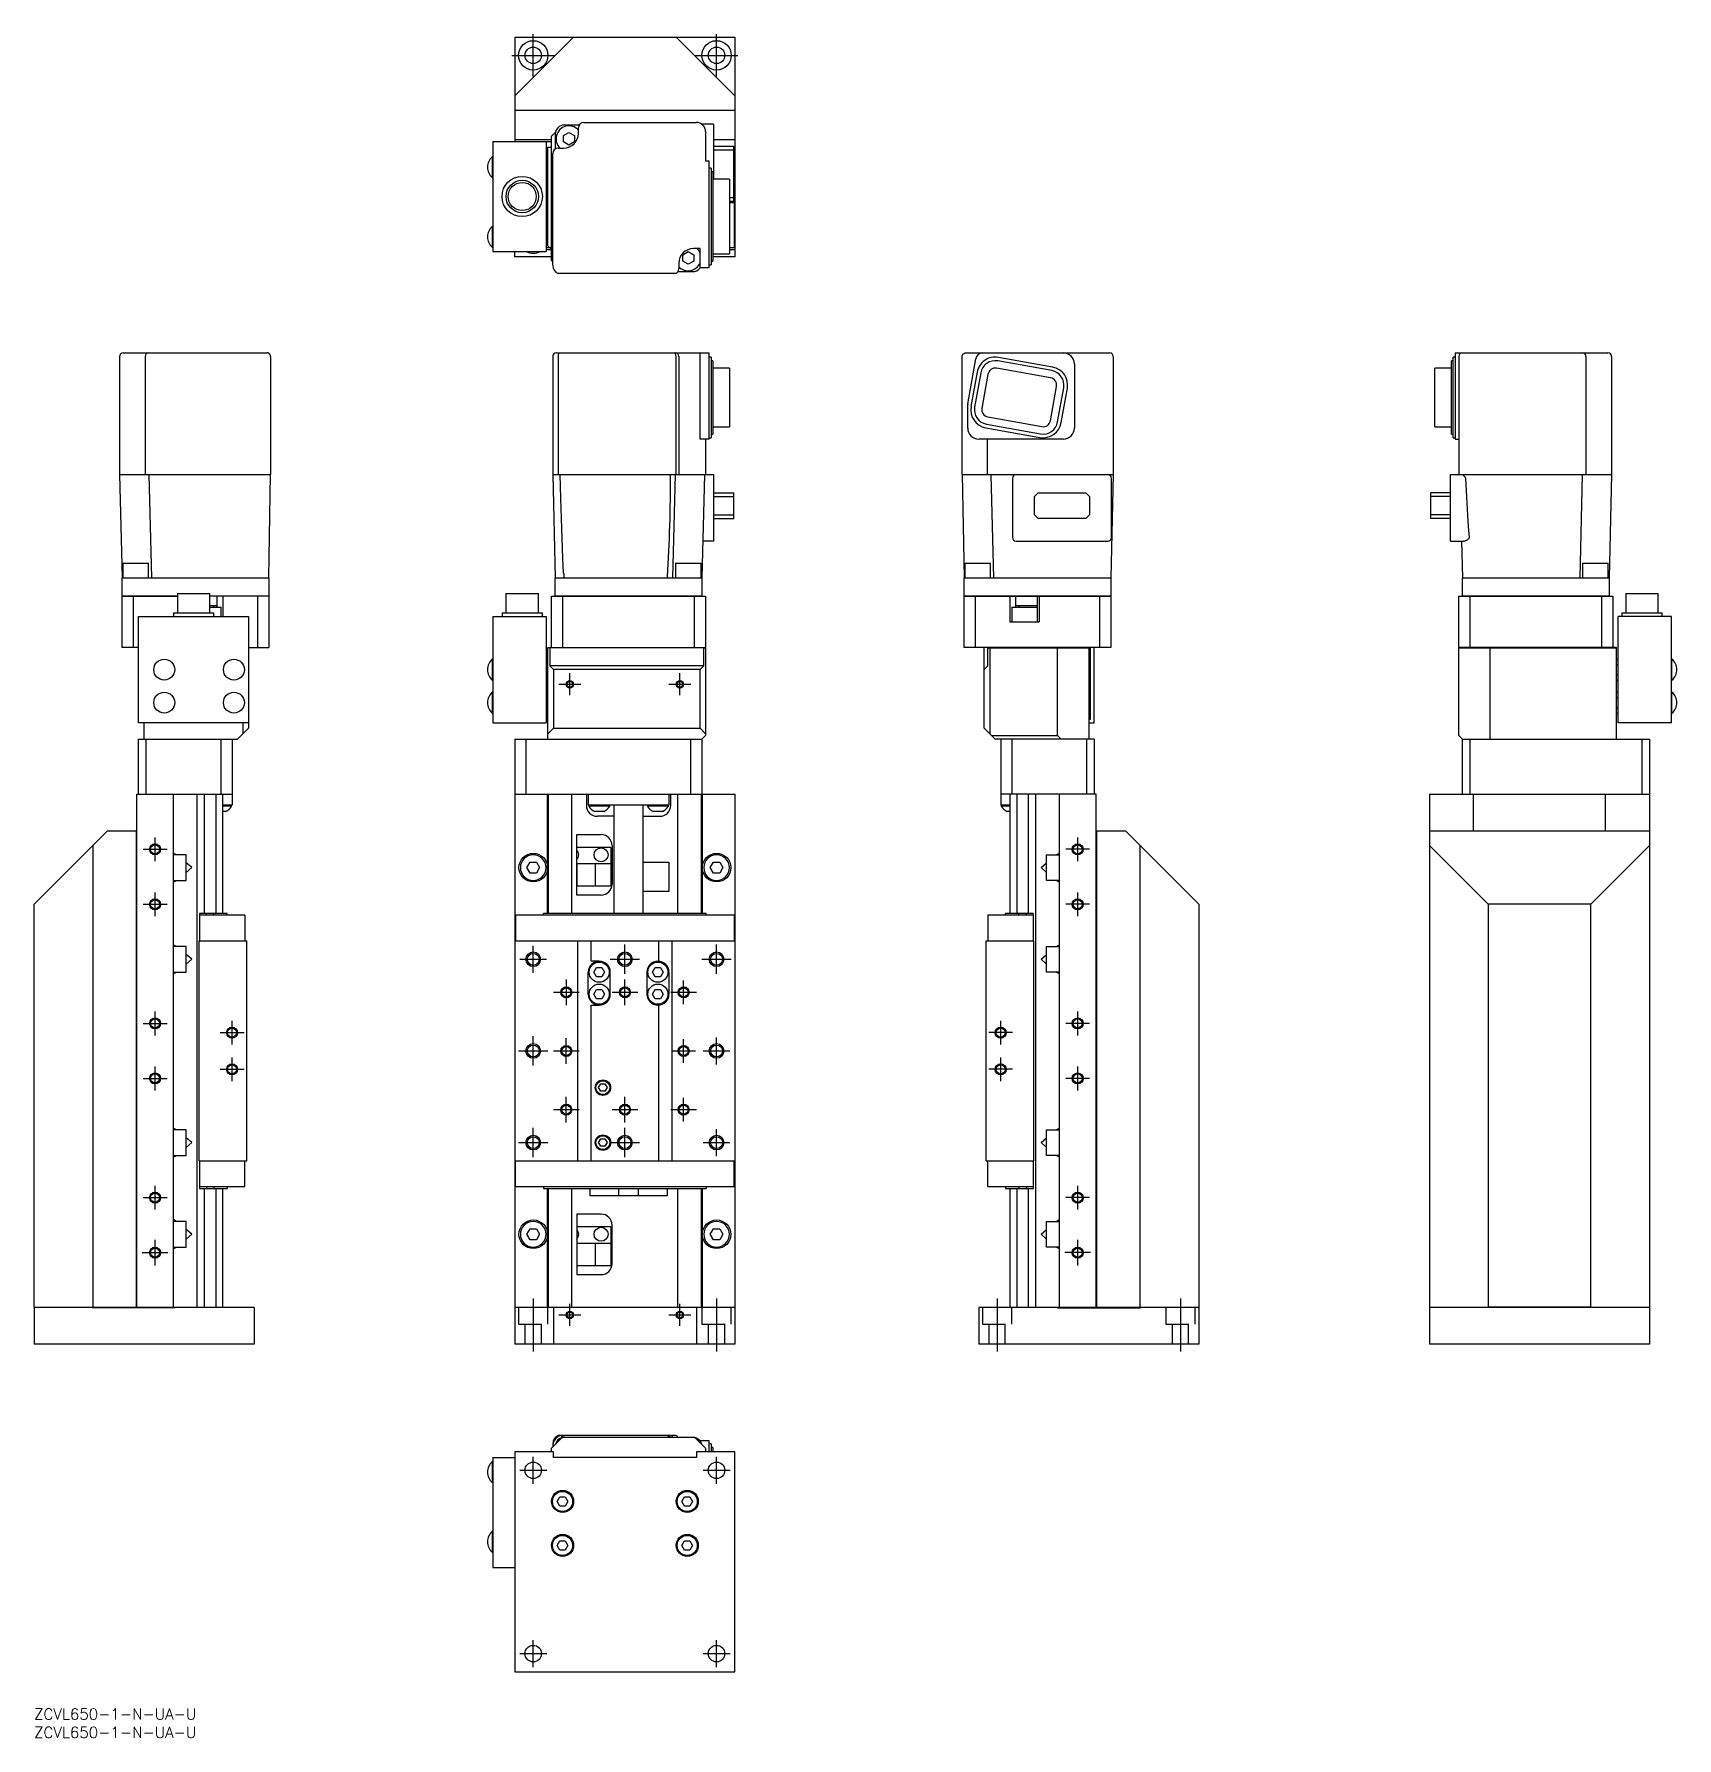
# Model space of a CAD drawing. Extents: x 0 to 448, y -8 to 457.
import ezdxf

# ---------------------------------------------------------------- set-up
doc = ezdxf.new("R2010")
doc.units = 0
doc.header["$LTSCALE"] = 0.5
doc.linetypes.add('CENTER', pattern=[50.8, 31.75, -6.35, 6.35, -6.35])
doc.linetypes.add('DASHED', pattern=[19.05, 12.7, -6.35])
for name, color, linetype in [('MSM_CENTER', 1, 'CENTER'), ('MSM_CONTINUOUS', 7, 'CONTINUOUS'), ('MSM_DASHED', 4, 'DASHED'), ('MSM_NARROW', 5, 'CONTINUOUS'), ('MSM_PART_NUMBER', 7, 'CONTINUOUS')]:
    doc.layers.add(name, color=color, linetype=linetype)
doc.styles.get("Standard").update_dxf_attribs({"font": 'txt.shx', "height": 3, "bigfont": 'bigfont.shx'})

# ---------------------------------------------------------------- blocks, each defined once
blk = doc.blocks.new('*U2')
at = {"layer": 'MSM_PART_NUMBER'}
blk.add_text('ZCVL650-1-N-UA-U', height=3, dxfattribs=at).set_placement((0, -3))
blk = doc.blocks.new('*U3')
at = {"layer": 'MSM_PART_NUMBER'}
blk.add_text('ZCVL650-1-N-UA-U', height=3, dxfattribs=at).set_placement((0, -8))

msp = doc.modelspace()

# ---------------------------------------------------------------- linework, layer by layer
at = {"layer": 'MSM_CENTER'}
for p, q in [((136.13, 445.11), (136.13, 456.71)), ((186.13, 445.11), (186.13, 456.71)), ((130.33, 450.91), (141.93, 450.91)), ((180.33, 450.91), (191.93, 450.91)), ((143.13, 279.36), (149.13, 279.36)), ((146.13, 276.36), (146.13, 282.36)), ((173.13, 279.36), (179.13, 279.36)), ((176.13, 276.36), (176.13, 282.36)), ((33, 231.11), (33, 237.61)), ((284.61, 231.11), (284.61, 237.61)), ((29.75, 234.36), (36.25, 234.36)), ((287.86, 234.36), (281.36, 234.36)), ((29.75, 219.36), (36.25, 219.36)), ((33, 216.11), (33, 222.61)), ((287.86, 219.36), (281.36, 219.36)), ((284.61, 216.11), (284.61, 222.61)), ((136.13, 200.71), (136.13, 208.01)), ((161.13, 200.36), (161.13, 208.36)), ((186.13, 200.36), (186.13, 208.36)), ((132.48, 204.36), (139.78, 204.36)), ((157.13, 204.36), (165.13, 204.36)), ((182.13, 204.36), (190.13, 204.36)), ((141.63, 195.36), (148.63, 195.36)), ((145.13, 198.86), (145.13, 191.86)), ((157.63, 195.36), (164.63, 195.36)), ((161.13, 191.86), (161.13, 198.86)), ((173.63, 195.36), (180.63, 195.36)), ((177.13, 192.11), (177.13, 198.61)), ((29.75, 186.86), (36.25, 186.86)), ((33, 183.61), (33, 190.11)), ((54, 181.11), (54, 187.61)), ((263.61, 181.11), (263.61, 187.61)), ((287.86, 186.86), (281.36, 186.86)), ((284.61, 183.61), (284.61, 190.11)), ((50.75, 184.36), (57.25, 184.36)), ((136.13, 175.36), (136.13, 183.36)), ((145.13, 175.86), (145.13, 182.86)), ((177.13, 176.11), (177.13, 182.61)), ((186.13, 175.71), (186.13, 183.01)), ((266.86, 184.36), (260.36, 184.36)), ((54, 171.11), (54, 177.61)), ((132.13, 179.36), (140.13, 179.36)), ((141.63, 179.36), (148.63, 179.36)), ((173.88, 179.36), (180.38, 179.36)), ((182.48, 179.36), (189.78, 179.36)), ((263.61, 171.11), (263.61, 177.61)), ((33, 168.61), (33, 175.11)), ((50.75, 174.36), (57.25, 174.36)), ((266.86, 174.36), (260.36, 174.36)), ((284.61, 168.61), (284.61, 175.11)), ((29.75, 171.86), (36.25, 171.86)), ((287.86, 171.86), (281.36, 171.86)), ((141.63, 163.36), (148.63, 163.36)), ((145.13, 159.86), (145.13, 166.86)), ((157.63, 163.36), (164.63, 163.36)), ((161.13, 159.86), (161.13, 166.86)), ((173.63, 163.36), (180.63, 163.36)), ((177.13, 160.11), (177.13, 166.61)), ((136.13, 150.36), (136.13, 158.36)), ((161.13, 150.36), (161.13, 158.36)), ((186.13, 150.71), (186.13, 158.01)), ((132.13, 154.36), (140.13, 154.36)), ((157.13, 154.36), (165.13, 154.36)), ((182.48, 154.36), (189.78, 154.36)), ((33, 136.11), (33, 142.61)), ((284.61, 136.11), (284.61, 142.61)), ((29.75, 139.36), (36.25, 139.36)), ((287.86, 139.36), (281.36, 139.36)), ((33, 120.86), (33, 127.86)), ((284.61, 120.86), (284.61, 127.86)), ((29.5, 124.36), (36.5, 124.36)), ((288.11, 124.36), (281.11, 124.36)), ((136.13, 111.86), (136.13, 97.36)), ((186.13, 111.86), (186.13, 97.36)), ((262.61, 111.86), (262.61, 97.36)), ((312.61, 111.86), (312.61, 97.36)), ((143.13, 107.36), (149.13, 107.36)), ((146.13, 104.36), (146.13, 110.36)), ((173.13, 107.36), (179.13, 107.36)), ((176.13, 104.36), (176.13, 110.36)), ((136.13, 61.3), (136.13, 68.7)), ((186.13, 61.3), (186.13, 68.7)), ((132.43, 65), (139.83, 65)), ((182.43, 65), (189.83, 65)), ((136.13, 11.3), (136.13, 18.7)), ((186.13, 11.3), (186.13, 18.7)), ((132.43, 15), (139.83, 15)), ((182.43, 15), (189.83, 15))]:
    msp.add_line(p, q, dxfattribs=at)
at = {"layer": 'MSM_CONTINUOUS'}
for p, q in [((131.13, 439.91), (147.13, 455.91)), ((131.13, 455.91), (191.13, 455.91)), ((131.13, 455.91), (131.13, 427.41)), ((175.13, 455.91), (191.13, 439.91)), ((191.13, 455.91), (191.13, 395.91)), ((131.13, 440.11), (131.23, 440.11)), ((131.23, 440.11), (131.23, 440.01)), ((191.13, 440.01), (191.03, 440.01)), ((191.13, 435.91), (131.13, 435.91)), ((149.93, 432.61), (180.63, 432.61)), ((131.13, 428.01), (131.23, 427.91)), ((141.13, 427.91), (131.13, 427.91)), ((142.19, 429.97), (141.13, 428.91)), ((141.13, 394.91), (141.13, 428.91)), ((142.13, 429.41), (142.13, 425.38)), ((144.13, 431.91), (144.06, 431.84)), ((144.36, 429.04), (145.86, 429.9)), ((144.36, 427.31), (144.36, 429.04)), ((148.66, 431.91), (144.63, 431.91)), ((145.86, 429.9), (147.36, 429.04)), ((147.36, 429.04), (147.36, 427.31)), ((148.43, 429.61), (148.43, 431.11)), ((185.33, 432.11), (182.13, 432.11)), ((183.13, 430.11), (183.13, 422.01)), ((185.33, 432.11), (185.33, 417.17)), ((191.13, 427.91), (185.33, 427.91)), ((191.03, 427.91), (191.13, 428.01)), ((124.97, 423.26), (124.97, 417.56)), ((125.13, 423.26), (124.97, 423.26)), ((125.13, 427.41), (125.13, 397.41)), ((125.13, 427.41), (141.13, 427.41)), ((139.63, 427.41), (139.63, 397.41)), ((140.13, 422.91), (139.63, 422.91)), ((140.13, 398.91), (140.13, 425.91)), ((140.13, 425.91), (141.13, 425.91)), ((141.13, 425.81), (140.13, 425.81)), ((141.43, 393.71), (141.43, 424.11)), ((142.93, 425.61), (144.43, 425.61)), ((145.86, 426.44), (144.36, 427.31)), ((147.36, 427.31), (145.86, 426.44)), ((185.33, 426.11), (190.83, 426.11)), ((185.33, 425.11), (190.83, 425.11)), ((190.83, 411.11), (190.83, 426.11)), ((140.13, 420.41), (139.63, 420.41)), ((184.13, 422.01), (183.13, 422.01)), ((184.13, 392.91), (184.13, 422.01)), ((184.63, 420.17), (184.13, 420.17)), ((184.63, 420.17), (184.63, 393.74)), ((185.13, 419.17), (184.63, 419.17)), ((185.13, 419.17), (185.13, 394.74)), ((124.97, 417.56), (125.13, 417.56)), ((140.13, 417.91), (139.63, 417.91)), ((189.63, 417.17), (185.13, 417.17)), ((189.63, 417.17), (189.63, 396.74)), ((190.83, 417.91), (191.13, 417.91)), ((191.03, 417.41), (191.03, 417.91)), ((191.13, 417.41), (191.03, 417.41)), ((141.43, 412.41), (141.13, 412.41)), ((189.63, 412.11), (190.83, 412.11)), ((189.63, 411.11), (190.83, 411.11)), ((191.13, 410.91), (189.63, 410.91)), ((189.63, 410.81), (190.93, 410.81)), ((190.93, 410.81), (190.93, 398.41)), ((141.13, 404.41), (141.43, 404.41)), ((125.13, 404.26), (124.97, 404.26)), ((124.97, 404.26), (124.97, 398.56)), ((140.13, 403.91), (139.63, 403.91)), ((140.13, 401.41), (139.63, 401.41)), ((124.97, 398.56), (125.13, 398.56)), ((125.13, 397.41), (139.63, 397.41)), ((131.13, 395.91), (131.13, 397.41)), ((141.13, 395.91), (131.13, 395.91)), ((140.13, 398.91), (139.63, 398.91)), ((141.13, 398.41), (139.63, 398.41)), ((139.63, 397.91), (141.13, 397.91)), ((140.13, 398.91), (141.13, 397.91)), ((176.89, 396.51), (178.39, 397.38)), ((176.89, 394.78), (176.89, 396.51)), ((178.39, 397.38), (179.89, 396.51)), ((181.63, 398.21), (179.83, 398.21)), ((179.89, 396.51), (179.89, 394.78)), ((181.63, 392.91), (181.63, 398.21)), ((185.13, 396.74), (189.63, 396.74)), ((191.13, 395.91), (185.13, 395.91)), ((190.93, 398.41), (189.63, 398.41)), ((189.63, 397.91), (191.13, 397.91)), ((141.13, 394.91), (141.43, 394.61)), ((175.07, 391.41), (142.95, 391.41)), ((175.59, 391.91), (179.63, 391.91)), ((175.83, 394.21), (175.83, 392.71)), ((178.39, 393.91), (176.89, 394.78)), ((179.89, 394.78), (178.39, 393.91)), ((184.13, 392.91), (181.63, 392.91)), ((184.13, 393.74), (184.63, 393.74)), ((184.63, 394.74), (185.13, 394.74)), ((23.3, 368.76), (23.3, 336.56)), ((24.3, 369.76), (63.5, 369.76)), ((30.3, 368.76), (30.3, 336.56)), ((63.51, 369.76), (63.5, 369.76)), ((63.54, 369.76), (63.51, 369.76)), ((63.57, 369.76), (63.54, 369.76)), ((63.6, 369.75), (63.57, 369.76)), ((63.63, 369.75), (63.6, 369.75)), ((63.66, 369.75), (63.63, 369.75)), ((63.69, 369.74), (63.66, 369.75)), ((63.71, 369.73), (63.69, 369.74)), ((63.74, 369.73), (63.71, 369.73)), ((63.78, 369.72), (63.74, 369.73)), ((63.82, 369.7), (63.78, 369.72)), ((63.86, 369.69), (63.82, 369.7)), ((63.9, 369.67), (63.86, 369.69)), ((63.94, 369.66), (63.9, 369.67)), ((63.98, 369.64), (63.94, 369.66)), ((64.01, 369.62), (63.98, 369.64)), ((64.05, 369.59), (64.01, 369.62)), ((64.07, 369.58), (64.05, 369.59)), ((64.1, 369.56), (64.07, 369.58)), ((64.13, 369.54), (64.1, 369.56)), ((64.15, 369.52), (64.13, 369.54)), ((64.18, 369.49), (64.15, 369.52)), ((64.2, 369.47), (64.18, 369.49)), ((64.22, 369.45), (64.2, 369.47)), ((64.25, 369.42), (64.22, 369.45)), ((64.27, 369.4), (64.25, 369.42)), ((64.29, 369.37), (64.27, 369.4)), ((64.31, 369.35), (64.29, 369.37)), ((64.33, 369.32), (64.31, 369.35)), ((64.35, 369.29), (64.33, 369.32)), ((64.36, 369.26), (64.35, 369.29)), ((64.38, 369.23), (64.36, 369.26)), ((64.39, 369.2), (64.38, 369.23)), ((64.41, 369.17), (64.39, 369.2)), ((64.42, 369.14), (64.41, 369.17)), ((64.43, 369.11), (64.42, 369.14)), ((64.45, 369.08), (64.43, 369.11)), ((64.46, 369.04), (64.45, 369.08)), ((64.47, 368.99), (64.46, 369.04)), ((64.48, 368.95), (64.47, 368.99)), ((64.49, 368.9), (64.48, 368.95)), ((64.5, 368.85), (64.49, 368.9)), ((64.5, 368.81), (64.5, 368.85)), ((64.5, 368.76), (64.5, 368.81)), ((64.5, 368.76), (64.5, 336.56)), ((141.43, 368.76), (141.43, 336.56)), ((142.43, 369.76), (184.13, 369.76)), ((142.95, 368.76), (142.95, 336.56)), ((143.04, 369.59), (143.09, 369.69)), ((143.09, 369.69), (143.17, 369.76)), ((143.17, 369.76), (143.18, 369.76)), ((174.82, 369.74), (174.73, 369.76)), ((174.9, 369.67), (174.82, 369.74)), ((174.95, 369.57), (174.9, 369.67)), ((175.07, 336.56), (175.07, 368.76)), ((175.83, 368.76), (175.83, 336.56)), ((181.63, 346.26), (181.63, 369.76)), ((184.13, 346.26), (184.13, 369.76)), ((184.63, 368.61), (184.13, 368.61)), ((184.63, 368.61), (184.63, 346.62)), ((185.13, 367.61), (184.63, 367.61)), ((185.13, 367.61), (185.13, 347.62)), ((253.11, 368.85), (253.12, 368.9)), ((253.11, 368.81), (253.11, 368.85)), ((253.11, 368.76), (253.11, 368.81)), ((253.11, 336.56), (253.11, 368.76)), ((253.12, 368.9), (253.13, 368.95)), ((253.13, 368.95), (253.14, 368.99)), ((253.14, 368.99), (253.15, 369.04)), ((253.15, 369.04), (253.16, 369.08)), ((253.16, 369.08), (253.17, 369.11)), ((253.17, 369.11), (253.19, 369.14)), ((253.19, 369.14), (253.2, 369.17)), ((253.2, 369.17), (253.21, 369.2)), ((253.21, 369.2), (253.23, 369.23)), ((253.23, 369.23), (253.24, 369.26)), ((253.24, 369.26), (253.26, 369.28)), ((253.26, 369.28), (253.28, 369.31)), ((253.28, 369.31), (253.3, 369.34)), ((253.3, 369.34), (253.31, 369.36)), ((253.31, 369.36), (253.33, 369.39)), ((253.33, 369.39), (253.36, 369.42)), ((253.36, 369.42), (253.38, 369.44)), ((253.38, 369.44), (253.4, 369.46)), ((253.4, 369.46), (253.42, 369.49)), ((253.42, 369.49), (253.45, 369.51)), ((253.45, 369.51), (253.47, 369.53)), ((253.47, 369.53), (253.5, 369.55)), ((253.5, 369.55), (253.52, 369.57)), ((253.52, 369.57), (253.55, 369.59)), ((253.55, 369.59), (253.58, 369.61)), ((253.58, 369.61), (253.62, 369.63)), ((253.62, 369.63), (253.65, 369.65)), ((253.65, 369.65), (253.69, 369.67)), ((253.69, 369.67), (253.73, 369.68)), ((253.73, 369.68), (253.77, 369.7)), ((253.77, 369.7), (253.8, 369.71)), ((253.8, 369.71), (253.84, 369.72)), ((253.84, 369.72), (253.87, 369.73)), ((253.87, 369.73), (253.91, 369.74)), ((253.91, 369.74), (253.94, 369.74)), ((253.94, 369.74), (253.97, 369.75)), ((253.97, 369.75), (254.01, 369.75)), ((254.01, 369.75), (254.04, 369.76)), ((254.04, 369.76), (254.07, 369.76)), ((254.07, 369.76), (254.1, 369.76)), ((254.1, 369.76), (254.11, 369.76)), ((254.11, 369.76), (293.31, 369.76)), ((254.62, 355.84), (256.81, 368.11)), ((277.58, 364.91), (262.81, 367.55)), ((277.75, 365.89), (262.99, 368.53)), ((294.31, 368.76), (294.31, 336.56)), ((386.53, 347.62), (386.53, 367.61)), ((387.03, 367.61), (386.53, 367.61)), ((387.03, 346.62), (387.03, 368.61)), ((387.53, 368.61), (387.03, 368.61)), ((387.53, 369.76), (429.23, 369.76)), ((387.53, 369.76), (387.53, 346.26)), ((388.53, 368.76), (388.53, 336.56)), ((423.23, 368.76), (423.23, 336.56)), ((430.23, 368.76), (430.23, 336.56)), ((189.63, 365.61), (185.13, 365.61)), ((189.63, 365.61), (189.63, 349.62)), ((257.18, 364.49), (255.51, 355.14)), ((258.17, 364.31), (256.5, 354.96)), ((260.14, 363.96), (258.47, 354.61)), ((277.22, 362.94), (262.46, 365.58)), ((283.71, 366.76), (283.71, 349.26)), ((382.03, 349.62), (382.03, 365.61)), ((386.53, 365.61), (382.03, 365.61)), ((277.17, 351.27), (278.84, 360.62)), ((279.14, 350.92), (280.81, 360.27)), ((280.12, 350.74), (281.79, 360.09)), ((254.61, 349.26), (254.61, 355.67)), ((185.13, 349.62), (189.63, 349.62)), ((259.56, 349.33), (274.32, 346.7)), ((259.73, 350.32), (274.5, 347.68)), ((260.08, 352.29), (274.85, 349.65)), ((382.03, 349.62), (386.53, 349.62)), ((184.13, 346.26), (181.63, 346.26)), ((183.13, 346.26), (183.13, 336.56)), ((184.13, 346.62), (184.63, 346.62)), ((184.63, 347.62), (185.13, 347.62)), ((280.71, 346.26), (257.61, 346.26)), ((259.91, 346.26), (259.91, 336.56)), ((386.53, 347.62), (387.03, 347.62)), ((387.03, 346.62), (387.53, 346.62)), ((387.53, 346.26), (388.53, 346.26)), ((23.3, 336.56), (64.5, 336.56)), ((23.3, 336.56), (24, 308.36)), ((31.3, 336.56), (32, 308.36)), ((64, 308.36), (64.5, 336.56)), ((141.43, 336.56), (142.13, 308.36)), ((141.43, 336.56), (185.33, 336.56)), ((143.67, 330.01), (143.51, 336.56)), ((174.83, 336.56), (174.13, 308.36)), ((182.83, 336.56), (182.13, 308.36)), ((185.33, 336.56), (185.33, 318.41)), ((253.11, 336.56), (294.31, 336.56)), ((253.11, 336.56), (253.61, 308.36)), ((260.91, 336.56), (261.61, 308.36)), ((266.81, 335.56), (266.81, 319.41)), ((294.31, 336.56), (293.61, 308.36)), ((293.81, 319.41), (293.81, 335.56)), ((386.33, 318.41), (386.33, 336.56)), ((386.33, 336.56), (430.23, 336.56)), ((389.32, 336.56), (389.43, 336.55)), ((389.43, 336.55), (389.54, 336.51)), ((390.28, 335.86), (390.32, 335.76)), ((390.32, 335.76), (390.35, 335.65)), ((390.35, 335.65), (390.36, 335.56)), ((390.36, 335.56), (390.91, 325.43)), ((422.23, 336.56), (421.53, 308.36)), ((430.23, 336.56), (429.53, 308.36)), ((143.89, 321.88), (143.67, 330.01)), ((185.33, 331.56), (190.83, 331.56)), ((185.33, 330.56), (190.83, 330.56)), ((190.83, 324.56), (190.83, 331.56)), ((272.81, 330.56), (273.81, 331.56)), ((272.81, 325.56), (272.81, 330.56)), ((273.81, 331.56), (286.81, 331.56)), ((286.81, 331.56), (287.81, 330.56)), ((287.81, 330.56), (287.81, 325.56)), ((380.83, 331.56), (380.83, 324.56)), ((386.33, 331.56), (380.83, 331.56)), ((386.33, 330.56), (380.83, 330.56)), ((185.33, 325.56), (190.83, 325.56)), ((273.81, 324.56), (272.81, 325.56)), ((287.81, 325.56), (286.81, 324.56)), ((386.33, 325.56), (380.83, 325.56)), ((390.91, 325.43), (391.13, 322.42)), ((144.18, 313.75), (143.89, 321.88)), ((185.33, 324.56), (190.83, 324.56)), ((286.81, 324.56), (273.81, 324.56)), ((386.33, 324.56), (380.83, 324.56)), ((391.13, 322.42), (391.4, 319.41)), ((185.33, 318.41), (182.37, 318.41)), ((267.81, 318.41), (292.81, 318.41)), ((386.33, 318.41), (389.87, 318.41)), ((389.29, 318.41), (389.53, 308.36)), ((389.97, 318.41), (389.87, 318.41)), ((391.33, 319.2), (391.25, 319.11)), ((391.39, 319.3), (391.33, 319.2)), ((391.4, 319.41), (391.39, 319.3)), ((24.24, 312.36), (31.24, 312.36)), ((24.24, 312.36), (24.24, 308.36)), ((31.24, 308.36), (31.24, 312.36)), ((144.41, 309.68), (144.18, 313.75)), ((174.89, 312.36), (181.89, 312.36)), ((174.89, 312.36), (174.89, 308.36)), ((181.89, 308.36), (181.89, 312.36)), ((253.85, 312.36), (260.85, 312.36)), ((253.85, 312.36), (253.85, 308.36)), ((260.85, 308.36), (260.85, 312.36)), ((422.3, 312.36), (429.3, 312.36)), ((422.3, 312.36), (422.3, 308.36)), ((429.3, 308.36), (429.3, 312.36)), ((24, 303.46), (24, 308.36)), ((24, 308.36), (64, 308.36)), ((64, 308.36), (64, 303.46)), ((142.13, 308.36), (182.13, 308.36)), ((142.13, 303.46), (142.13, 308.36)), ((144.63, 308.36), (144.57, 308.45)), ((172.64, 308.38), (172.63, 308.36)), ((172.67, 308.47), (172.64, 308.38)), ((172.7, 308.62), (172.67, 308.47)), ((172.72, 308.76), (172.7, 308.62)), ((182.13, 308.36), (182.13, 303.46)), ((253.61, 303.46), (253.61, 308.36)), ((253.61, 308.36), (293.61, 308.36)), ((293.61, 308.36), (293.61, 303.46)), ((389.53, 308.36), (429.53, 308.36)), ((389.53, 303.46), (389.53, 308.36)), ((429.53, 308.36), (429.53, 303.46)), ((24.1, 303.36), (24, 303.46)), ((24, 303.46), (39.08, 303.46)), ((24, 289.36), (24, 303.36)), ((24, 303.36), (39.08, 303.36)), ((27, 303.36), (27, 289.36)), ((39.08, 304.16), (47.92, 304.16)), ((39.08, 304.16), (39.08, 298.86)), ((47.92, 298.86), (47.92, 304.16)), ((47.92, 303.46), (64, 303.46)), ((64, 303.36), (47.92, 303.36)), ((49.89, 300.36), (49.89, 303.36)), ((51.5, 303.36), (51.5, 297.86)), ((61, 289.36), (61, 303.36)), ((64, 303.46), (63.9, 303.36)), ((64, 303.36), (64, 289.36)), ((128.7, 304.16), (137.55, 304.16)), ((128.7, 304.16), (128.7, 298.86)), ((137.55, 298.86), (137.55, 304.16)), ((141.13, 303.36), (183.13, 303.36)), ((141.13, 289.36), (141.13, 303.36)), ((142.13, 303.46), (182.13, 303.46)), ((142.13, 303.46), (142.23, 303.36)), ((144.13, 303.36), (144.13, 289.36)), ((180.13, 289.36), (180.13, 303.36)), ((182.03, 303.36), (182.13, 303.46)), ((183.13, 303.36), (183.13, 289.36)), ((253.61, 303.46), (293.61, 303.46)), ((253.61, 303.46), (253.71, 303.36)), ((253.61, 289.36), (253.61, 303.36)), ((253.61, 303.36), (293.61, 303.36)), ((256.61, 303.36), (256.61, 289.36)), ((266.11, 303.36), (266.11, 296.36)), ((267.72, 300.36), (267.72, 303.36)), ((273.57, 303.36), (273.57, 300.36)), ((274.11, 303.36), (274.11, 296.36)), ((290.61, 289.36), (290.61, 303.36)), ((293.51, 303.36), (293.61, 303.46)), ((293.61, 303.36), (293.61, 289.36)), ((388.53, 289.36), (388.53, 303.36)), ((388.53, 303.36), (430.53, 303.36)), ((389.63, 303.36), (389.53, 303.46)), ((389.53, 303.46), (429.53, 303.46)), ((391.53, 303.36), (391.53, 289.36)), ((427.53, 289.36), (427.53, 303.36)), ((429.53, 303.46), (429.43, 303.36)), ((430.53, 303.36), (430.53, 289.36)), ((434.11, 304.16), (442.96, 304.16)), ((434.11, 304.16), (434.11, 298.86)), ((442.96, 298.86), (442.96, 304.16)), ((28.5, 268.86), (28.5, 297.86)), ((28.5, 297.86), (58.5, 297.86)), ((38, 298.86), (49, 298.86)), ((38, 298.86), (38, 297.86)), ((47.92, 300.86), (49.89, 300.86)), ((47.92, 300.36), (51, 300.36)), ((49, 300.36), (49, 300.86)), ((49, 297.86), (49, 298.86)), ((51, 297.86), (51, 300.36)), ((58.5, 297.86), (58.5, 267.36)), ((125.13, 297.86), (139.63, 297.86)), ((125.13, 297.86), (125.13, 268.86)), ((127.63, 298.86), (138.63, 298.86)), ((127.63, 298.86), (127.63, 297.86)), ((138.63, 297.86), (138.63, 298.86)), ((139.63, 297.86), (139.63, 268.86)), ((266.61, 300.36), (273.61, 300.36)), ((266.61, 300.36), (266.61, 296.36)), ((267.72, 300.86), (273.57, 300.86)), ((268.61, 300.86), (268.61, 300.36)), ((273.61, 296.36), (273.61, 300.36)), ((432.03, 268.86), (432.03, 297.86)), ((446.53, 297.86), (432.03, 297.86)), ((433.03, 298.86), (444.03, 298.86)), ((433.03, 298.86), (433.03, 297.86)), ((444.03, 297.86), (444.03, 298.86)), ((446.53, 268.86), (446.53, 297.86)), ((266.11, 296.36), (274.11, 296.36)), ((28.5, 289.36), (24, 289.36)), ((58.5, 289.36), (64, 289.36)), ((140.13, 289.36), (183.13, 289.36)), ((140.13, 264.36), (140.13, 289.36)), ((140.63, 289.36), (140.63, 284.36)), ((182.63, 289.26), (182.48, 289.36)), ((182.63, 284.36), (182.63, 289.26)), ((183.13, 289.26), (182.63, 289.26)), ((183.03, 289.36), (183.13, 289.26)), ((183.13, 289.26), (183.13, 265.36)), ((293.61, 289.36), (253.61, 289.36)), ((259.11, 267.36), (259.11, 289.36)), ((260.11, 284.36), (260.11, 289.36)), ((287.61, 289.26), (260.11, 289.26)), ((260.65, 289.36), (260.61, 289.26)), ((260.61, 289.26), (260.61, 265.86)), ((279.11, 289.26), (279.07, 289.36)), ((279.11, 265.36), (279.11, 289.26)), ((287.51, 289.36), (287.61, 289.26)), ((287.61, 289.26), (287.61, 264.36)), ((288.11, 269.86), (288.11, 289.36)), ((289.11, 268.86), (289.11, 289.36)), ((431.53, 289.36), (388.53, 289.36)), ((388.53, 289.26), (388.63, 289.36)), ((388.53, 265.36), (388.53, 289.26)), ((431.53, 289.26), (388.53, 289.26)), ((397.08, 289.36), (397.03, 289.26)), ((397.03, 289.26), (397.03, 264.36)), ((431.53, 264.36), (431.53, 289.36)), ((125.13, 286.21), (124.97, 286.21)), ((124.97, 286.21), (124.97, 280.51)), ((140.13, 286.24), (139.63, 286.24)), ((140.13, 284.8), (139.63, 284.8)), ((140.63, 284.36), (141.63, 283.36)), ((182.63, 284.36), (140.63, 284.36)), ((181.63, 283.36), (182.63, 284.36)), ((259.11, 283.36), (260.11, 284.36)), ((431.53, 286.24), (432.03, 286.24)), ((431.53, 284.8), (432.03, 284.8)), ((446.69, 286.21), (446.53, 286.21)), ((446.69, 280.51), (446.69, 286.21)), ((124.97, 280.51), (125.13, 280.51)), ((140.13, 281.91), (139.63, 281.91)), ((140.13, 280.47), (139.63, 280.47)), ((181.63, 283.36), (141.63, 283.36)), ((141.63, 283.36), (141.63, 267.36)), ((181.63, 267.36), (181.63, 283.36)), ((431.53, 281.91), (432.03, 281.91)), ((431.53, 280.47), (432.03, 280.47)), ((446.53, 280.51), (446.69, 280.51)), ((124.97, 277.21), (124.97, 271.51)), ((125.13, 277.21), (124.97, 277.21)), ((140.13, 277.24), (139.63, 277.24)), ((140.13, 275.8), (139.63, 275.8)), ((431.53, 277.24), (432.03, 277.24)), ((431.53, 275.8), (432.03, 275.8)), ((446.69, 277.21), (446.53, 277.21)), ((446.69, 271.51), (446.69, 277.21)), ((124.97, 271.51), (125.13, 271.51)), ((140.13, 272.91), (139.63, 272.91)), ((140.13, 271.47), (139.63, 271.47)), ((287.61, 269.86), (288.11, 269.86)), ((431.53, 272.91), (432.03, 272.91)), ((431.53, 271.47), (432.03, 271.47)), ((446.53, 271.51), (446.69, 271.51)), ((58.5, 268.86), (28.5, 268.86)), ((30, 264.36), (30, 268.86)), ((55.5, 264.36), (58.5, 267.36)), ((57, 265.86), (57, 268.86)), ((125.13, 268.86), (139.63, 268.86)), ((140.13, 265.86), (141.63, 267.36)), ((141.63, 267.36), (181.63, 267.36)), ((181.63, 267.36), (183.13, 265.86)), ((182.13, 264.36), (183.13, 265.36)), ((259.11, 267.36), (260.61, 265.86)), ((260.61, 265.86), (261.11, 265.36)), ((261.11, 265.36), (279.11, 265.36)), ((262.11, 264.36), (261.11, 265.36)), ((280.11, 264.36), (279.11, 265.36)), ((287.61, 268.86), (289.11, 268.86)), ((389.53, 264.36), (388.53, 265.36)), ((446.53, 268.86), (432.03, 268.86)), ((28.5, 249.36), (28.5, 264.36)), ((28.5, 264.36), (55.5, 264.36)), ((30.5, 264.36), (30.5, 249.36)), ((51, 249.36), (51, 264.36)), ((54, 264.36), (54, 246.36)), ((131.13, 264.36), (131.13, 99.36)), ((131.13, 264.36), (182.13, 264.36)), ((134.13, 264.36), (134.13, 249.36)), ((179.13, 249.36), (179.13, 264.36)), ((182.13, 264.36), (182.13, 249.36)), ((289.11, 264.36), (262.11, 264.36)), ((263.61, 264.36), (263.61, 246.36)), ((266.61, 264.36), (266.61, 249.36)), ((287.11, 249.36), (287.11, 264.36)), ((289.11, 264.36), (289.11, 249.36)), ((389.53, 249.36), (389.53, 264.36)), ((389.53, 264.36), (440.53, 264.36)), ((391.53, 264.36), (391.53, 249.36)), ((438.53, 249.36), (438.53, 264.36)), ((440.53, 264.36), (440.53, 99.36)), ((28, 109.36), (28, 249.36)), ((28, 249.36), (54, 249.36)), ((38, 109.36), (38, 249.36)), ((44.5, 109.36), (44.5, 249.36)), ((46.46, 216.86), (46.46, 249.36)), ((49.54, 249.36), (49.54, 216.86)), ((51.5, 216.86), (51.5, 249.36)), ((54, 246.36), (51.5, 246.36)), ((53.85, 246.16), (53.85, 246.36)), ((131.13, 249.36), (191.13, 249.36)), ((140.03, 216.86), (140.03, 249.36)), ((140.33, 216.86), (140.33, 249.36)), ((146.68, 216.86), (146.68, 249.36)), ((150.63, 249.36), (150.63, 246.36)), ((151.13, 249.36), (151.13, 246.36)), ((173.13, 246.36), (151.13, 246.36)), ((151.28, 246.36), (151.28, 246.16)), ((156.98, 246.16), (156.98, 246.36)), ((158.13, 246.36), (158.13, 216.86)), ((166.13, 216.86), (166.13, 246.36)), ((167.28, 246.36), (167.28, 246.16)), ((172.98, 246.16), (172.98, 246.36)), ((173.13, 249.36), (173.13, 246.36)), ((173.63, 246.36), (173.63, 249.36)), ((175.57, 216.86), (175.57, 249.36)), ((181.93, 249.36), (181.93, 216.86)), ((182.23, 249.36), (182.23, 216.86)), ((191.13, 249.36), (191.13, 99.36)), ((289.61, 249.36), (263.61, 249.36)), ((266.11, 246.36), (263.61, 246.36)), ((263.76, 246.36), (263.76, 246.16)), ((266.11, 249.36), (266.11, 216.86)), ((268.07, 216.86), (268.07, 249.36)), ((271.15, 249.36), (271.15, 216.86)), ((273.11, 249.36), (273.11, 109.36)), ((279.61, 109.36), (279.61, 249.36)), ((289.61, 109.36), (289.61, 249.36)), ((380.53, 249.36), (380.53, 99.36)), ((380.53, 249.36), (440.53, 249.36)), ((392.53, 239.36), (392.53, 249.36)), ((428.53, 239.36), (428.53, 249.36)), ((53.85, 246.16), (51.5, 246.16)), ((52.22, 244.71), (51.5, 244.71)), ((156.98, 246.16), (151.28, 246.16)), ((155.35, 244.71), (152.9, 244.71)), ((158.13, 243.36), (153.63, 243.36)), ((166.13, 243.36), (170.63, 243.36)), ((172.98, 246.16), (167.28, 246.16)), ((171.35, 244.71), (168.9, 244.71)), ((266.11, 246.16), (263.76, 246.16)), ((266.11, 244.71), (265.39, 244.71)), ((20, 239.36), (0, 219.36)), ((20, 239.36), (28, 239.36)), ((27.9, 109.36), (27.9, 239.36)), ((148, 238.36), (154.63, 238.36)), ((148, 221.86), (148, 238.36)), ((289.61, 239.36), (297.61, 239.36)), ((289.71, 239.36), (289.71, 109.36)), ((317.61, 219.36), (297.61, 239.36)), ((380.53, 239.36), (440.53, 239.36)), ((16, 235.36), (16, 109.36)), ((38.12, 233.26), (38, 233.1)), ((41.5, 232.86), (38, 232.86)), ((38.87, 232.86), (38.12, 233.26)), ((41.5, 225.86), (41.5, 232.86)), ((157.33, 234.86), (148, 234.86)), ((157.33, 234.86), (157.33, 224.36)), ((157.63, 235.36), (157.63, 224.86)), ((276.11, 225.86), (276.11, 232.86)), ((276.11, 232.86), (279.61, 232.86)), ((278.74, 232.86), (279.49, 233.26)), ((279.49, 233.26), (279.61, 233.1)), ((301.61, 109.36), (301.61, 235.36)), ((396.53, 219.36), (380.53, 235.36)), ((440.53, 235.36), (424.53, 219.36)), ((43, 229.36), (41.5, 230.68)), ((41.5, 228.04), (43, 229.36)), ((134.39, 229.36), (135.26, 230.86)), ((135.26, 227.86), (134.39, 229.36)), ((135.26, 230.86), (136.99, 230.86)), ((136.99, 227.86), (135.26, 227.86)), ((136.99, 230.86), (137.86, 229.36)), ((137.86, 229.36), (136.99, 227.86)), ((157.33, 230.36), (148, 230.36)), ((148.13, 224.36), (148.13, 230.36)), ((153.13, 224.36), (153.13, 230.36)), ((166.13, 230.86), (173.13, 230.86)), ((173.13, 230.86), (173.13, 222.86)), ((184.39, 229.36), (185.26, 230.86)), ((185.26, 227.86), (184.39, 229.36)), ((185.26, 230.86), (186.99, 230.86)), ((186.99, 227.86), (185.26, 227.86)), ((186.99, 230.86), (187.86, 229.36)), ((187.86, 229.36), (186.99, 227.86)), ((274.61, 229.36), (276.11, 230.68)), ((276.11, 228.04), (274.61, 229.36)), ((38, 225.86), (41.5, 225.86)), ((38, 225.62), (38.12, 225.46)), ((38.12, 225.46), (38.87, 225.86)), ((148, 224.36), (157.33, 224.36)), ((279.61, 225.86), (276.11, 225.86)), ((279.49, 225.46), (278.74, 225.86)), ((279.61, 225.62), (279.49, 225.46)), ((0, 109.46), (0, 219.36)), ((154.63, 221.86), (148, 221.86)), ((173.13, 222.86), (166.13, 222.86)), ((317.61, 219.36), (317.61, 109.46)), ((424.53, 219.36), (396.53, 219.36)), ((396.53, 219.36), (396.53, 109.46)), ((424.53, 109.46), (424.53, 219.36)), ((45.1, 216.86), (45.1, 209.36)), ((52.7, 216.86), (45.1, 216.86)), ((57.5, 216.36), (45.1, 216.36)), ((46.98, 216.36), (46.98, 216.86)), ((49.02, 216.36), (49.02, 216.86)), ((52.7, 216.36), (52.7, 216.86)), ((57.5, 216.36), (57.5, 209.36)), ((131.33, 216.36), (131.33, 209.36)), ((190.93, 216.36), (131.33, 216.36)), ((138.93, 216.36), (138.93, 216.86)), ((183.33, 216.86), (138.93, 216.86)), ((183.33, 216.36), (183.33, 216.86)), ((190.93, 216.36), (190.93, 209.36)), ((260.11, 216.36), (260.11, 209.36)), ((272.51, 216.36), (260.11, 216.36)), ((272.51, 216.86), (264.91, 216.86)), ((264.91, 216.36), (264.91, 216.86)), ((268.58, 216.36), (268.58, 216.86)), ((270.63, 216.36), (270.63, 216.86)), ((272.51, 216.86), (272.51, 209.36)), ((45, 149.36), (45, 209.36)), ((45, 209.36), (58, 209.36)), ((58, 149.36), (58, 209.36)), ((131.13, 209.36), (191.13, 209.36)), ((148.33, 149.36), (148.33, 209.36)), ((151.93, 203.86), (151.93, 209.36)), ((170.33, 209.36), (170.33, 203.85)), ((173.93, 209.36), (173.93, 149.36)), ((259.61, 149.36), (259.61, 209.36)), ((259.61, 209.36), (272.61, 209.36)), ((272.61, 149.36), (272.61, 209.36)), ((38.12, 208.26), (38, 208.1)), ((41.5, 207.86), (38, 207.86)), ((38.87, 207.86), (38.12, 208.26)), ((41.5, 200.86), (41.5, 207.86)), ((43, 204.36), (41.5, 205.68)), ((274.61, 204.36), (276.11, 205.68)), ((276.11, 200.86), (276.11, 207.86)), ((276.11, 207.86), (279.61, 207.86)), ((278.74, 207.86), (279.49, 208.26)), ((279.49, 208.26), (279.61, 208.1)), ((38, 200.86), (41.5, 200.86)), ((38, 200.62), (38.12, 200.46)), ((38.12, 200.46), (38.87, 200.86)), ((41.5, 203.04), (43, 204.36)), ((151.13, 194.86), (151.13, 200.86)), ((154.13, 203.86), (151.93, 203.86)), ((152.68, 200.86), (153.4, 202.11)), ((153.4, 199.61), (152.68, 200.86)), ((153.4, 202.11), (154.85, 202.11)), ((154.85, 202.11), (155.57, 200.86)), ((155.57, 200.86), (154.85, 199.61)), ((157.13, 194.86), (157.13, 200.86)), ((167.13, 200.86), (167.13, 194.86)), ((168.68, 200.86), (169.4, 202.11)), ((169.4, 199.61), (168.68, 200.86)), ((169.4, 202.11), (170.85, 202.11)), ((170.85, 202.11), (171.57, 200.86)), ((171.57, 200.86), (170.85, 199.61)), ((173.13, 200.86), (173.13, 194.86)), ((276.11, 203.04), (274.61, 204.36)), ((279.61, 200.86), (276.11, 200.86)), ((279.49, 200.46), (278.74, 200.86)), ((279.61, 200.62), (279.49, 200.46)), ((152.68, 194.86), (153.4, 196.11)), ((154.85, 199.61), (153.4, 199.61)), ((153.4, 196.11), (154.85, 196.11)), ((154.85, 196.11), (155.57, 194.86)), ((168.68, 194.86), (169.4, 196.11)), ((170.85, 199.61), (169.4, 199.61)), ((169.4, 196.11), (170.85, 196.11)), ((170.85, 196.11), (171.57, 194.86)), ((151.93, 149.36), (151.93, 191.86)), ((151.93, 191.86), (154.13, 191.86)), ((153.4, 193.61), (152.68, 194.86)), ((154.85, 193.61), (153.4, 193.61)), ((155.57, 194.86), (154.85, 193.61)), ((169.4, 193.61), (168.68, 194.86)), ((170.85, 193.61), (169.4, 193.61)), ((170.33, 191.86), (170.33, 149.36)), ((171.57, 194.86), (170.85, 193.61)), ((153.97, 169.36), (154.55, 170.36)), ((154.55, 168.36), (153.97, 169.36)), ((154.55, 170.36), (155.7, 170.36)), ((155.7, 168.36), (154.55, 168.36)), ((155.7, 170.36), (156.28, 169.36)), ((156.28, 169.36), (155.7, 168.36)), ((38.12, 158.26), (38, 158.1)), ((38.87, 157.86), (38.12, 158.26)), ((278.74, 157.86), (279.49, 158.26)), ((279.49, 158.26), (279.61, 158.1)), ((41.5, 157.86), (38, 157.86)), ((41.5, 150.86), (41.5, 157.86)), ((43, 154.36), (41.5, 155.68)), ((41.5, 153.04), (43, 154.36)), ((153.97, 154.36), (154.55, 155.36)), ((154.55, 153.36), (153.97, 154.36)), ((154.55, 155.36), (155.7, 155.36)), ((155.7, 153.36), (154.55, 153.36)), ((155.7, 155.36), (156.28, 154.36)), ((156.28, 154.36), (155.7, 153.36)), ((274.61, 154.36), (276.11, 155.68)), ((276.11, 153.04), (274.61, 154.36)), ((276.11, 150.86), (276.11, 157.86)), ((276.11, 157.86), (279.61, 157.86)), ((38, 150.86), (41.5, 150.86)), ((38, 150.62), (38.12, 150.46)), ((38.12, 150.46), (38.87, 150.86)), ((45, 149.36), (58, 149.36)), ((45.1, 149.36), (45.1, 141.86)), ((57.5, 142.36), (57.5, 149.36)), ((131.13, 149.36), (191.13, 149.36)), ((131.33, 142.36), (131.33, 149.36)), ((190.93, 142.36), (190.93, 149.36)), ((259.61, 149.36), (272.61, 149.36)), ((260.11, 142.36), (260.11, 149.36)), ((272.51, 149.36), (272.51, 141.86)), ((279.61, 150.86), (276.11, 150.86)), ((279.49, 150.46), (278.74, 150.86)), ((279.61, 150.62), (279.49, 150.46)), ((45.1, 142.36), (57.5, 142.36)), ((45.1, 141.86), (52.7, 141.86)), ((46.46, 109.36), (46.46, 141.86)), ((46.98, 142.36), (46.98, 141.86)), ((49.02, 142.36), (49.02, 141.86)), ((49.54, 141.86), (49.54, 109.36)), ((51.5, 109.36), (51.5, 141.86)), ((52.7, 142.36), (52.7, 141.86)), ((131.33, 142.36), (190.93, 142.36)), ((138.93, 142.36), (138.93, 141.86)), ((138.93, 141.86), (183.33, 141.86)), ((140.03, 109.36), (140.03, 141.86)), ((140.33, 109.36), (140.33, 141.86)), ((146.68, 109.36), (146.68, 141.86)), ((151.63, 139.86), (151.63, 141.86)), ((172.63, 139.86), (151.63, 139.86)), ((159.42, 141.86), (159.42, 139.86)), ((164.83, 139.86), (164.83, 141.86)), ((172.63, 141.86), (172.63, 139.86)), ((175.57, 109.36), (175.57, 141.86)), ((181.93, 141.86), (181.93, 109.36)), ((182.23, 141.86), (182.23, 109.36)), ((183.33, 142.36), (183.33, 141.86)), ((260.11, 142.36), (272.51, 142.36)), ((264.91, 142.36), (264.91, 141.86)), ((264.91, 141.86), (272.51, 141.86)), ((266.11, 141.86), (266.11, 109.36)), ((268.07, 109.36), (268.07, 141.86)), ((268.58, 142.36), (268.58, 141.86)), ((270.63, 142.36), (270.63, 141.86)), ((271.15, 141.86), (271.15, 109.36)), ((154.63, 134.86), (148, 134.86)), ((148, 134.86), (148, 118.36)), ((38.12, 133.26), (38, 133.1)), ((41.5, 132.86), (38, 132.86)), ((38.87, 132.86), (38.12, 133.26)), ((41.5, 125.86), (41.5, 132.86)), ((43, 129.36), (41.5, 130.68)), ((134.39, 129.36), (135.26, 130.86)), ((135.26, 130.86), (136.99, 130.86)), ((136.99, 130.86), (137.86, 129.36)), ((157.33, 131.36), (148, 131.36)), ((157.33, 131.36), (157.33, 120.86)), ((157.63, 121.36), (157.63, 131.86)), ((184.39, 129.36), (185.26, 130.86)), ((185.26, 130.86), (186.99, 130.86)), ((186.99, 130.86), (187.86, 129.36)), ((274.61, 129.36), (276.11, 130.68)), ((276.11, 125.86), (276.11, 132.86)), ((276.11, 132.86), (279.61, 132.86)), ((278.74, 132.86), (279.49, 133.26)), ((279.49, 133.26), (279.61, 133.1)), ((38, 125.86), (41.5, 125.86)), ((38, 125.62), (38.12, 125.46)), ((38.12, 125.46), (38.87, 125.86)), ((41.5, 128.04), (43, 129.36)), ((135.26, 127.86), (134.39, 129.36)), ((136.99, 127.86), (135.26, 127.86)), ((137.86, 129.36), (136.99, 127.86)), ((157.33, 126.86), (148, 126.86)), ((148.13, 120.86), (148.13, 126.86)), ((153.13, 120.86), (153.13, 126.86)), ((185.26, 127.86), (184.39, 129.36)), ((186.99, 127.86), (185.26, 127.86)), ((187.86, 129.36), (186.99, 127.86)), ((276.11, 128.04), (274.61, 129.36)), ((279.61, 125.86), (276.11, 125.86)), ((279.49, 125.46), (278.74, 125.86)), ((279.61, 125.62), (279.49, 125.46)), ((148, 120.86), (157.33, 120.86)), ((148, 118.36), (154.63, 118.36)), ((0, 109.46), (0.1, 109.36)), ((0, 109.36), (0, 99.36)), ((60, 109.36), (0, 109.36)), ((15.8, 109.26), (15.8, 109.36)), ((38.5, 109.26), (15.8, 109.26)), ((38.5, 109.26), (38.5, 109.36)), ((60, 109.36), (60, 99.36)), ((191.13, 109.36), (131.13, 109.36)), ((141.63, 109.36), (141.63, 99.36)), ((180.63, 109.36), (180.63, 99.36)), ((257.61, 109.36), (257.61, 99.36)), ((317.61, 109.36), (257.61, 109.36)), ((279.11, 109.26), (279.11, 109.36)), ((279.11, 109.26), (301.71, 109.26)), ((301.71, 109.26), (301.71, 109.36)), ((317.51, 109.36), (317.61, 109.46)), ((317.61, 109.36), (317.61, 99.36)), ((440.53, 109.36), (380.53, 109.36)), ((396.43, 109.36), (396.53, 109.46)), ((424.53, 109.46), (396.53, 109.46)), ((424.53, 109.46), (424.63, 109.36)), ((60, 99.36), (0, 99.36)), ((191.13, 99.36), (131.13, 99.36)), ((317.61, 99.36), (257.61, 99.36)), ((440.53, 99.36), (380.53, 99.36)), ((175.07, 74.5), (142.95, 74.5)), ((143.67, 74.38), (143.51, 74.5)), ((143.89, 74.24), (143.67, 74.38)), ((173.45, 74.42), (173.02, 74.12)), ((173.54, 74.5), (173.45, 74.42)), ((141.63, 70), (131.13, 70)), ((131.13, 70), (131.13, 10)), ((144.13, 74), (141.13, 71)), ((141.13, 70), (141.13, 71)), ((141.43, 72.2), (141.43, 71.3)), ((141.63, 68.5), (141.63, 70)), ((144.18, 74.1), (143.89, 74.24)), ((144.13, 74), (180.13, 74)), ((144.41, 74.02), (144.18, 74.1)), ((144.45, 74.01), (144.41, 74.02)), ((144.48, 74.01), (144.45, 74.01)), ((144.52, 74.01), (144.48, 74.01)), ((144.54, 74), (144.52, 74.01)), ((144.56, 74), (144.54, 74)), ((144.57, 74), (144.56, 74)), ((144.58, 74), (144.57, 74)), ((144.57, 74), (144.57, 74)), ((144.59, 74), (144.58, 74)), ((144.58, 74), (144.58, 74)), ((144.6, 74), (144.59, 74)), ((144.59, 74), (144.59, 74)), ((144.59, 74), (144.59, 74)), ((144.61, 74), (144.6, 74)), ((144.6, 74), (144.6, 74)), ((144.6, 74), (144.6, 74)), ((144.6, 74), (144.6, 74)), ((144.6, 74), (144.6, 74)), ((144.62, 74), (144.61, 74)), ((144.61, 74), (144.61, 74)), ((144.61, 74), (144.61, 74)), ((144.61, 74), (144.61, 74)), ((144.61, 74), (144.61, 74)), ((144.61, 74), (144.61, 74)), ((144.61, 74), (144.61, 74)), ((144.61, 74), (144.61, 74)), ((144.62, 74), (144.62, 74)), ((144.62, 74), (144.62, 74)), ((144.62, 74), (144.62, 74)), ((144.62, 74), (144.62, 74)), ((144.62, 74), (144.62, 74)), ((144.62, 74), (144.62, 74)), ((144.62, 74), (144.62, 74)), ((144.62, 74), (144.62, 74)), ((144.62, 74), (144.62, 74)), ((144.62, 74), (144.62, 74)), ((144.62, 74), (144.62, 74)), ((172.64, 74), (172.63, 74)), ((172.63, 74), (172.63, 74)), ((172.63, 74), (172.63, 74)), ((172.63, 74), (172.63, 74)), ((172.63, 74), (172.63, 74)), ((172.63, 74), (172.63, 74)), ((172.63, 74), (172.63, 74)), ((172.63, 74), (172.63, 74)), ((172.63, 74), (172.63, 74)), ((172.63, 74), (172.63, 74)), ((172.63, 74), (172.63, 74)), ((172.63, 74), (172.63, 74)), ((172.63, 74), (172.63, 74)), ((172.63, 74), (172.63, 74)), ((172.63, 74), (172.63, 74)), ((172.63, 74), (172.63, 74)), ((172.63, 74), (172.63, 74)), ((172.63, 74), (172.63, 74)), ((172.63, 74), (172.63, 74)), ((172.65, 74), (172.64, 74)), ((172.64, 74), (172.64, 74)), ((172.64, 74), (172.64, 74)), ((172.64, 74), (172.64, 74)), ((172.64, 74), (172.64, 74)), ((172.64, 74), (172.64, 74)), ((172.64, 74), (172.64, 74)), ((172.64, 74), (172.64, 74)), ((172.66, 74), (172.65, 74)), ((172.65, 74), (172.65, 74)), ((172.65, 74), (172.65, 74)), ((172.65, 74), (172.65, 74)), ((172.67, 74), (172.66, 74)), ((172.66, 74), (172.66, 74)), ((172.69, 74), (172.67, 74)), ((172.67, 74), (172.67, 74)), ((172.7, 74), (172.69, 74)), ((172.72, 74.01), (172.7, 74)), ((172.74, 74.01), (172.72, 74.01)), ((172.76, 74.02), (172.74, 74.01)), ((172.8, 74.02), (172.76, 74.02)), ((172.84, 74.04), (172.8, 74.02)), ((172.88, 74.05), (172.84, 74.04)), ((172.94, 74.08), (172.88, 74.05)), ((173.02, 74.12), (172.94, 74.08)), ((183.13, 71), (180.13, 74)), ((180.63, 70), (180.63, 68.5)), ((191.13, 70), (180.63, 70)), ((184.13, 73), (181.63, 73)), ((183.13, 71), (183.13, 70)), ((184.13, 70), (184.13, 73)), ((184.63, 72.17), (184.13, 72.17)), ((184.63, 72.17), (184.63, 70)), ((185.13, 71.17), (184.63, 71.17)), ((185.13, 71.17), (185.13, 70)), ((191.13, 10), (191.13, 70)), ((124.97, 67.35), (124.97, 61.65)), ((125.13, 67.35), (124.97, 67.35)), ((125.13, 68.5), (125.13, 38.5)), ((125.13, 68.5), (131.13, 68.5)), ((180.63, 68.5), (141.63, 68.5)), ((124.97, 61.65), (125.13, 61.65)), ((142.68, 56.5), (143.4, 57.75)), ((143.4, 55.25), (142.68, 56.5)), ((143.4, 57.75), (144.85, 57.75)), ((144.85, 57.75), (145.57, 56.5)), ((145.57, 56.5), (144.85, 55.25)), ((176.68, 56.5), (177.4, 57.75)), ((177.4, 55.25), (176.68, 56.5)), ((177.4, 57.75), (178.85, 57.75)), ((178.85, 57.75), (179.57, 56.5)), ((179.57, 56.5), (178.85, 55.25)), ((144.85, 55.25), (143.4, 55.25)), ((178.85, 55.25), (177.4, 55.25)), ((124.97, 48.35), (124.97, 42.65)), ((125.13, 48.35), (124.97, 48.35)), ((124.97, 42.65), (125.13, 42.65)), ((142.68, 44.5), (143.4, 45.75)), ((143.4, 43.25), (142.68, 44.5)), ((143.4, 45.75), (144.85, 45.75)), ((144.85, 43.25), (143.4, 43.25)), ((144.85, 45.75), (145.57, 44.5)), ((145.57, 44.5), (144.85, 43.25)), ((176.68, 44.5), (177.4, 45.75)), ((177.4, 43.25), (176.68, 44.5)), ((177.4, 45.75), (178.85, 45.75)), ((178.85, 43.25), (177.4, 43.25)), ((178.85, 45.75), (179.57, 44.5)), ((179.57, 44.5), (178.85, 43.25)), ((125.13, 38.5), (131.13, 38.5)), ((131.13, 10), (191.13, 10))]:
    msp.add_line(p, q, dxfattribs=at)
for centre, radius in [((136.13, 450.91), 4), ((136.13, 450.91), 2.25), ((186.13, 450.91), 4), ((186.13, 450.91), 2.25), ((133.13, 412.41), 5.5), ((133.13, 412.41), 4.42), ((133.13, 412.41), 3.83), ((35.5, 283.36), 2.85), ((54.5, 283.36), 2.85), ((146.13, 279.36), 0.783), ((176.13, 279.36), 0.783), ((35.5, 274.36), 2.85), ((54.5, 274.36), 2.85), ((33, 234.36), 1.23), ((136.13, 229.36), 3.9), ((154.63, 232.86), 1.9), ((186.13, 229.36), 3.9), ((284.61, 234.36), 1.23), ((33, 219.36), 1.23), ((284.61, 219.36), 1.23), ((136.13, 204.36), 1.62), ((161.13, 204.36), 1.62), ((186.13, 204.36), 1.62), ((154.13, 200.86), 2.75), ((170.13, 200.86), 2.75), ((145.13, 195.36), 1.23), ((154.13, 194.86), 2.75), ((161.13, 195.36), 1.23), ((170.13, 194.86), 2.75), ((177.13, 195.36), 1.23), ((33, 186.86), 1.23), ((284.61, 186.86), 1.23), ((54, 184.36), 1.23), ((263.61, 184.36), 1.23), ((136.13, 179.36), 1.62), ((145.13, 179.36), 1.23), ((177.13, 179.36), 1.23), ((186.13, 179.36), 1.62), ((33, 171.86), 1.23), ((54, 174.36), 1.23), ((263.61, 174.36), 1.23), ((284.61, 171.86), 1.23), ((155.13, 169.36), 2.1), ((155.13, 169.36), 1.9), ((145.13, 163.36), 1.23), ((161.13, 163.36), 1.23), ((177.13, 163.36), 1.23), ((136.13, 154.36), 1.62), ((155.13, 154.36), 2.1), ((155.13, 154.36), 1.9), ((161.13, 154.36), 1.62), ((186.13, 154.36), 1.62), ((33, 139.36), 1.23), ((284.61, 139.36), 1.23), ((136.13, 129.36), 3.9), ((154.63, 129.36), 1.9), ((186.13, 129.36), 3.9), ((33, 124.36), 1.23), ((284.61, 124.36), 1.23), ((146.13, 107.36), 0.783), ((176.13, 107.36), 0.783), ((136.13, 65), 2.25), ((186.13, 65), 2.25), ((144.13, 56.5), 3), ((144.13, 56.5), 2.75), ((178.13, 56.5), 3), ((178.13, 56.5), 2.75), ((144.13, 44.5), 3), ((144.13, 44.5), 2.75), ((178.13, 44.5), 3), ((178.13, 44.5), 2.75), ((136.13, 15), 2.25), ((186.13, 15), 2.25)]:
    msp.add_circle(centre, radius, dxfattribs=at)
at = {"layer": 'MSM_CONTINUOUS', "extrusion": (0, 0, -1)}
for centre in [(-136.13, 229.36), (-186.13, 229.36), (-136.13, 129.36), (-186.13, 129.36)]:
    msp.add_circle(centre, 3.5, dxfattribs=at)
at = {"layer": 'MSM_CONTINUOUS'}
for centre, radius, start, end in [((149.93, 431.11), 1.5, 90, 180), ((180.63, 430.11), 2.5, 0, 90), ((144.63, 429.41), 2.5, 90, 180), ((145.86, 428.17), 3.5, 42.9107, 227.0893), ((144.43, 429.61), 4, 270, 0), ((127.33, 420.41), 3.7, 129.6218, 230.3782), ((142.93, 424.11), 1.5, 90, 180), ((127.33, 401.41), 3.7, 129.6218, 230.3782), ((136.13, 400.91), 4, 241.045, 298.955), ((179.83, 394.21), 4, 90, 180), ((178.39, 395.65), 3.5, 22.3728, 47.0893), ((143.93, 393.71), 2.5, 180, 246.9261), ((174.33, 392.71), 1.5, 299.9264, 0), ((178.39, 395.65), 3.5, 222.9107, 337.6272), ((179.63, 394.41), 2.5, 270, 323.1301), ((24.3, 368.76), 1, 90, 180), ((31.3, 368.76), 1, 90, 180), ((142.43, 368.76), 1, 90, 180), ((146.03, 368.82), 3.08, 165.507, 181.2327), ((174.83, 368.76), 1, 0, 90), ((172.72, 368.82), 2.35, 358.4117, 18.4616), ((258.78, 367.76), 2, 90, 169.8753), ((262.11, 363.61), 5, 79.8753, 169.8753), ((262.11, 363.61), 4, 79.8753, 169.8753), ((280.71, 366.76), 3, 0, 90), ((293.31, 368.76), 1, 0, 90), ((389.53, 368.76), 1, 90, 180), ((422.23, 368.76), 1, 0, 90), ((429.23, 368.76), 1, 0, 90), ((262.11, 363.61), 2, 79.8753, 169.8753), ((276.87, 360.97), 2, 349.8753, 79.8753), ((276.87, 360.97), 4, 349.8753, 79.8753), ((276.87, 360.97), 5, 349.8753, 79.8753), ((255.61, 355.67), 1, 169.8753, 180), ((260.44, 354.26), 5, 169.8753, 259.8753), ((260.44, 354.26), 4, 169.8753, 259.8753), ((260.44, 354.26), 2, 169.8753, 259.8753), ((257.61, 349.26), 3, 180, 270), ((275.2, 351.62), 5, 259.8753, 349.8753), ((275.2, 351.62), 4, 259.8753, 349.8753), ((275.2, 351.62), 2, 259.8753, 349.8753), ((280.71, 349.26), 3, 270, 0), ((-198.76, 333.68), 372.31, 356.1613, 0.4426), ((267.81, 335.56), 1, 90, 180), ((292.81, 335.56), 1, 0, 90), ((388.92, 335.07), 1.57, 30.0929, 66.6883), ((267.81, 319.41), 1, 180, 270), ((292.81, 319.41), 1, 270, 0), ((389.27, 321.25), 2.92, 283.9171, 312.8503), ((152.49, 310.11), 8.09, 183.0084, 191.8095), ((127.33, 283.36), 3.7, 129.6218, 230.3782), ((444.33, 283.36), 3.7, 309.6218, 50.3782), ((127.33, 274.36), 3.7, 129.6218, 230.3782), ((444.33, 274.36), 3.7, 309.6218, 50.3782), ((153.63, 246.36), 3, 180.0022, 269.9978), ((170.63, 246.36), 3, 269.9997, 0.0003), ((51, 247.72), 3.25, 292.061, 331.2734), ((154.13, 247.72), 3.25, 208.7266, 247.939), ((154.13, 247.72), 3.25, 292.061, 331.2734), ((170.13, 247.72), 3.25, 208.7266, 247.939), ((170.13, 247.72), 3.25, 292.061, 331.2734), ((266.61, 247.72), 3.25, 208.7266, 247.939), ((154.63, 235.36), 3, 0, 90), ((146.63, 232.86), 1.9, 316.3748, 43.6252), ((154.63, 224.86), 3, 270, 0), ((154.13, 200.86), 3, 0, 180), ((170.13, 200.86), 3, 0, 180), ((154.13, 194.86), 3, 180, 360), ((170.13, 194.86), 3, 180, 360), ((154.63, 131.86), 3, 0, 90), ((146.63, 129.36), 1.9, 316.3748, 43.6252), ((154.63, 121.36), 3, 270, 0), ((144.63, 71.5), 3.2, 110.3641, 180), ((143.93, 72.2), 2.5, 113.0739, 180), ((172.63, 72.5), 2.2, 42.9859, 65.38), ((174.33, 73.2), 1.5, 32.231, 60.0736), ((144.63, 71.5), 2.5, 103.0519, 166.9481), ((144.63, 71.5), 2.4, 107.1144, 162.8856), ((179.63, 71.5), 2.5, 13.0519, 76.9481), ((179.63, 71.5), 2.4, 17.1144, 72.8856), ((127.33, 64.5), 3.7, 129.6218, 230.3782), ((127.33, 45.5), 3.7, 129.6218, 230.3782)]:
    msp.add_arc(centre, radius, start, end, dxfattribs=at)
at = {"layer": 'MSM_DASHED'}
for p, q in [((132.13, 109.36), (132.13, 104.86)), ((140.13, 104.86), (140.13, 109.36)), ((182.13, 109.36), (182.13, 104.86)), ((190.13, 104.86), (190.13, 109.36)), ((258.61, 109.36), (258.61, 104.86)), ((266.61, 104.86), (266.61, 109.36)), ((308.61, 109.36), (308.61, 104.86)), ((316.61, 104.86), (316.61, 109.36)), ((132.13, 104.86), (140.13, 104.86)), ((133.88, 104.86), (133.88, 99.36)), ((138.38, 99.36), (138.38, 104.86)), ((182.13, 104.86), (190.13, 104.86)), ((183.88, 104.86), (183.88, 99.36)), ((188.38, 99.36), (188.38, 104.86)), ((258.61, 104.86), (266.61, 104.86)), ((260.36, 104.86), (260.36, 99.36)), ((264.86, 99.36), (264.86, 104.86)), ((308.61, 104.86), (316.61, 104.86)), ((310.36, 104.86), (310.36, 99.36)), ((314.86, 99.36), (314.86, 104.86))]:
    msp.add_line(p, q, dxfattribs=at)
at = {"layer": 'MSM_NARROW'}
for centre, radius in [((146.13, 279.36), 1), ((176.13, 279.36), 1), ((33, 234.36), 1.5), ((284.61, 234.36), 1.5), ((33, 219.36), 1.5), ((284.61, 219.36), 1.5), ((136.13, 204.36), 2), ((161.13, 204.36), 2), ((186.13, 204.36), 2), ((145.13, 195.36), 1.5), ((161.13, 195.36), 1.5), ((177.13, 195.36), 1.5), ((33, 186.86), 1.5), ((284.61, 186.86), 1.5), ((54, 184.36), 1.5), ((136.13, 179.36), 2), ((186.13, 179.36), 2), ((263.61, 184.36), 1.5), ((145.13, 179.36), 1.5), ((177.13, 179.36), 1.5), ((33, 171.86), 1.5), ((54, 174.36), 1.5), ((263.61, 174.36), 1.5), ((284.61, 171.86), 1.5), ((145.13, 163.36), 1.5), ((161.13, 163.36), 1.5), ((177.13, 163.36), 1.5), ((136.13, 154.36), 2), ((161.13, 154.36), 2), ((186.13, 154.36), 2), ((33, 139.36), 1.5), ((284.61, 139.36), 1.5), ((33, 124.36), 1.5), ((284.61, 124.36), 1.5), ((146.13, 107.36), 1), ((176.13, 107.36), 1)]:
    msp.add_circle(centre, radius, dxfattribs=at)

# ---------------------------------------------------------------- block references
at = {"layer": 'MSM_CONTINUOUS'}
for name in ['*U2', '*U3']:
    msp.add_blockref(name, (0, 0), dxfattribs=at)

doc.saveas('drawing.dxf')
